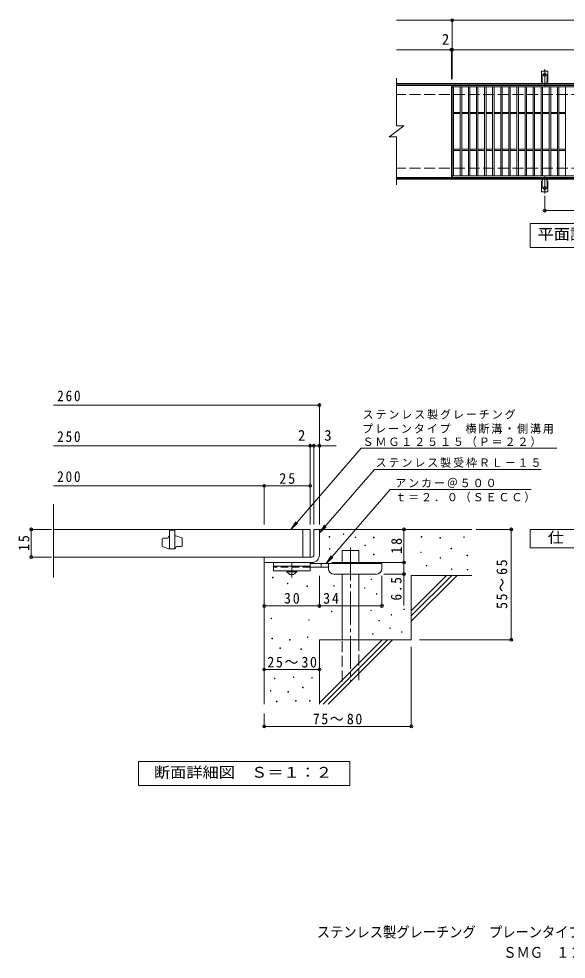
# Model space of a CAD drawing. Units: millimetres, scale not verified, with parts at other scales. Extents: x -1668 to 1528, y -1378 to 1207.
# Drawn here: x -1668 to -179, y -1378 to 1177 of the extents above; entities that cross this region are included whole.
import ezdxf
from ezdxf.enums import TextEntityAlignment as Align

# ---------------------------------------------------------------- set-up
doc = ezdxf.new("R2010")
doc.units = ezdxf.units.MM
doc.header["$LTSCALE"] = 10
doc.header["$PDMODE"] = 32
doc.header["$PDSIZE"] = 8
for name, pattern in [('CHAIN1', [8, 5, -1, 1, -1]), ('CHAIN2', [12, 9, -1, 1, -1]), ('DASHED2', [3, 2, -1]), ('DASHED3', [4, 3, -1])]:
    doc.linetypes.add(name, pattern=pattern)
for name, color, linetype, lineweight in [('C-1', 2, 'Continuous', 9), ('C-2', 3, 'Continuous', 9), ('C-4', 7, 'Continuous', 9), ('C-5', 7, 'Continuous', 9), ('C-A', 3, 'Continuous', 9), ('D-0', 7, 'Continuous', 9), ('D-1', 2, 'Continuous', 9), ('D-2', 3, 'Continuous', 9), ('D-4', 7, 'Continuous', 9), ('D-5', 7, 'Continuous', 9), ('D-6', 6, 'Continuous', 9), ('D-9', 4, 'Continuous', 9)]:
    doc.layers.add(name, color=color, linetype=linetype, lineweight=lineweight)
doc.layers.add('F-5_F-5ﾚｲﾔ', color=2, linetype='Continuous')
doc.styles.add('ＭＳ ゴシック', font='')
doc.styles.get('ＭＳ ゴシック').set_extended_font_data('MS Gothic')

msp = doc.modelspace()

# ---------------------------------------------------------------- linework, layer by layer
at = {"layer": 'C-1'}
for p, q in [((664.54, 1000.54), (-640.46, 1000.54)), ((664.54, 997.54), (-640.46, 997.54)), ((664.54, 743.54), (-640.46, 743.54)), ((664.54, 740.54), (-640.46, 740.54))]:
    msp.add_line(p, q, dxfattribs=at)
at = {"layer": 'C-1', "linetype": 'DASHED3'}
for p, q in [((664.54, 970.54), (-640.46, 970.54)), ((664.54, 770.54), (-640.46, 770.54))]:
    msp.add_line(p, q, dxfattribs=at)
at = {"layer": 'C-2'}
for p, q in [((-640.46, 1015.54), (-640.46, 885.54)), ((-491.46, 995.53), (-640.46, 995.53)), ((-491.46, 995.53), (-491.46, 745.54)), ((-489.46, 991.54), (504.54, 991.54)), ((-485.46, 749.53), (-485.46, 991.54)), ((-467.46, 749.53), (-467.46, 991.54)), ((-463.46, 749.53), (-463.46, 991.54)), ((-445.46, 749.53), (-445.46, 991.54)), ((-441.46, 749.53), (-441.46, 991.54)), ((-423.46, 749.53), (-423.46, 991.54)), ((-419.46, 749.53), (-419.46, 991.54)), ((-401.46, 749.53), (-401.46, 991.54)), ((-397.46, 749.53), (-397.46, 991.54)), ((-379.46, 749.53), (-379.46, 991.54)), ((-375.46, 749.53), (-375.46, 991.54)), ((-357.46, 749.53), (-357.46, 991.54)), ((-353.46, 749.53), (-353.46, 991.54)), ((-335.46, 749.53), (-335.46, 991.54)), ((-331.46, 749.53), (-331.46, 991.54)), ((-313.46, 749.53), (-313.46, 991.54)), ((-309.46, 749.53), (-309.46, 991.54)), ((-291.46, 749.53), (-291.46, 991.54)), ((-287.46, 749.53), (-287.46, 991.54)), ((-269.46, 749.53), (-269.46, 991.54)), ((-265.46, 749.53), (-265.46, 991.54)), ((-247.46, 749.53), (-247.46, 991.54)), ((-243.46, 749.53), (-243.46, 991.54)), ((-225.46, 749.53), (-225.46, 991.54)), ((-221.46, 749.53), (-221.46, 991.54)), ((-203.46, 749.53), (-203.46, 991.54)), ((-199.46, 749.53), (-199.46, 991.54)), ((-181.46, 749.53), (-181.46, 991.54)), ((-485.46, 922.03), (-467.46, 922.03)), ((-463.46, 922.03), (-445.46, 922.03)), ((-441.46, 922.03), (-423.46, 922.03)), ((-419.46, 922.03), (-401.46, 922.03)), ((-397.46, 922.03), (-379.46, 922.03)), ((-375.46, 922.03), (-357.46, 922.03)), ((-353.46, 922.03), (-335.46, 922.03)), ((-331.46, 922.03), (-313.46, 922.03)), ((-309.46, 922.03), (-291.46, 922.03)), ((-287.46, 922.03), (-269.46, 922.03)), ((-265.46, 922.03), (-247.46, 922.03)), ((-243.46, 922.03), (-225.46, 922.03)), ((-221.46, 922.03), (-203.46, 922.03)), ((-199.46, 922.03), (-181.46, 922.03)), ((-485.46, 919.04), (-467.46, 919.04)), ((-463.46, 919.04), (-445.46, 919.04)), ((-441.46, 919.04), (-423.46, 919.04)), ((-419.46, 919.04), (-401.46, 919.04)), ((-397.46, 919.04), (-379.46, 919.04)), ((-375.46, 919.04), (-357.46, 919.04)), ((-353.46, 919.04), (-335.46, 919.04)), ((-331.46, 919.04), (-313.46, 919.04)), ((-309.46, 919.04), (-291.46, 919.04)), ((-287.46, 919.04), (-269.46, 919.04)), ((-265.46, 919.04), (-247.46, 919.04)), ((-243.46, 919.04), (-225.46, 919.04)), ((-221.46, 919.04), (-203.46, 919.04)), ((-199.46, 919.04), (-181.46, 919.04)), ((-660.46, 855.54), (-620.46, 885.54)), ((-640.46, 885.54), (-620.46, 885.54)), ((-660.46, 855.54), (-640.46, 855.54)), ((-640.46, 855.54), (-640.46, 725.54)), ((-485.46, 822.04), (-467.46, 822.04)), ((-485.46, 819.04), (-467.46, 819.04)), ((-463.46, 822.04), (-445.46, 822.04)), ((-463.46, 819.04), (-445.46, 819.04)), ((-441.46, 822.04), (-423.46, 822.04)), ((-441.46, 819.04), (-423.46, 819.04)), ((-419.46, 822.04), (-401.46, 822.04)), ((-419.46, 819.04), (-401.46, 819.04)), ((-397.46, 822.04), (-379.46, 822.04)), ((-397.46, 819.04), (-379.46, 819.04)), ((-375.46, 822.04), (-357.46, 822.04)), ((-375.46, 819.04), (-357.46, 819.04)), ((-353.46, 822.04), (-335.46, 822.04)), ((-353.46, 819.04), (-335.46, 819.04)), ((-331.46, 822.04), (-313.46, 822.04)), ((-331.46, 819.04), (-313.46, 819.04)), ((-309.46, 822.04), (-291.46, 822.04)), ((-309.46, 819.04), (-291.46, 819.04)), ((-287.46, 822.04), (-269.46, 822.04)), ((-287.46, 819.04), (-269.46, 819.04)), ((-265.46, 822.04), (-247.46, 822.04)), ((-265.46, 819.04), (-247.46, 819.04)), ((-243.46, 822.04), (-225.46, 822.04)), ((-243.46, 819.04), (-225.46, 819.04)), ((-221.46, 822.04), (-203.46, 822.04)), ((-221.46, 819.04), (-203.46, 819.04)), ((-199.46, 822.04), (-181.46, 822.04)), ((-199.46, 819.04), (-181.46, 819.04)), ((-491.46, 745.54), (-640.46, 745.54)), ((504.54, 749.53), (-489.46, 749.53)), ((504.54, 745.54), (-489.46, 745.54))]:
    msp.add_line(p, q, dxfattribs=at)
msp.add_lwpolyline([(-489.46, 745.54), (-489.46, 995.53), (504.54, 995.53)], dxfattribs=at)
at = {"layer": 'C-4'}
for p, q in [((-489.46, 1012.54), (-489.46, 1175.54)), ((-640.46, 1172.54), (664.54, 1172.54)), ((-640.46, 1092.54), (664.54, 1092.54)), ((-491.46, 1012.54), (-491.46, 1095.54)), ((-237.96, 695.82), (-237.96, 652.54)), ((-237.96, 655.54), (262.04, 655.54))]:
    msp.add_line(p, q, dxfattribs=at)
for p in [(-489.46, 1172.54), (-491.46, 1092.54), (-489.46, 1092.54), (-237.96, 655.54)]:
    msp.add_point(p, dxfattribs=at)
at = {"layer": 'C-5'}
msp.add_lwpolyline([(-277.46, 555.54), (-277.46, 620.54), (297.54, 620.54), (297.54, 555.54)], close=True, dxfattribs=at)
at = {"layer": 'C-A'}
for p, q in [((-246.71, 1005.54), (-246.71, 1034.54)), ((-229.21, 1034.54), (-246.71, 1034.54)), ((-229.21, 1005.54), (-229.21, 1034.54)), ((-246.71, 1005.54), (-245.46, 1005.54)), ((-245.96, 1001.54), (-245.46, 1001.54)), ((-229.21, 1005.54), (-230.46, 1005.54)), ((-230.46, 1001.54), (-229.95, 1001.54)), ((-246.71, 735.54), (-245.46, 735.54)), ((-246.71, 735.54), (-246.71, 706.54)), ((-245.96, 739.54), (-245.46, 739.54)), ((-230.46, 739.54), (-229.95, 739.54)), ((-229.21, 735.54), (-230.46, 735.54)), ((-229.21, 735.54), (-229.21, 706.54)), ((-229.21, 706.54), (-246.71, 706.54))]:
    msp.add_line(p, q, dxfattribs=at)
at = {"layer": 'C-A', "linetype": 'DASHED2'}
for p, q in [((-244.71, 1005.39), (-244.71, 1034.54)), ((-231.21, 1005.39), (-231.21, 1034.54)), ((-244.71, 735.68), (-244.71, 706.54)), ((-231.21, 735.68), (-231.21, 706.54))]:
    msp.add_line(p, q, dxfattribs=at)
at = {"layer": 'C-A', "color": 7, "linetype": 'CHAIN2'}
for p, q in [((-243.73, 1024.54), (-232.18, 1024.54)), ((-237.96, 992.07), (-237.96, 1039.47)), ((-237.96, 749), (-237.96, 701.6)), ((-243.73, 716.54), (-232.18, 716.54))]:
    msp.add_line(p, q, dxfattribs=at)
at = {"layer": 'C-A'}
for centre in [(-237.96, 1024.54), (-237.96, 716.54)]:
    msp.add_circle(centre, 4.25, dxfattribs=at)
for centre, start, end in [((-245.96, 999.54), 90.27596, 150.00047), ((-245.46, 1003.54), 270, 90), ((-230.46, 1003.54), 90, 269.8667), ((-229.96, 999.54), 29.99927, 89.75836), ((-245.96, 741.54), 209.99951, 269.72403), ((-245.46, 737.54), 270, 90), ((-230.46, 737.54), 90.13329, 270), ((-229.96, 741.54), 270.24162, 330.00072)]:
    msp.add_arc(centre, 2, start, end, dxfattribs=at)
at = {"layer": 'D-0'}
for points in [[(-785.08, -224.45), (-785.08, -222.95), (-783.58, -222.95), (-783.58, -224.45)], [(-823.46, -231.69), (-823.46, -230.19), (-821.97, -230.19), (-821.97, -231.69)], [(-752.94, -233.04), (-752.94, -231.54), (-751.44, -231.54), (-751.44, -233.04)], [(-726.69, -254.7), (-726.69, -253.2), (-725.19, -253.2), (-725.19, -254.7)], [(-703, -233.72), (-703, -232.22), (-701.5, -232.22), (-701.5, -233.72)], [(-573.75, -231.69), (-573.75, -230.19), (-572.25, -230.19), (-572.25, -231.69)], [(-522.99, -234.4), (-522.99, -232.9), (-521.49, -232.9), (-521.49, -234.4)], [(-458.02, -232.37), (-458.02, -230.87), (-456.52, -230.87), (-456.52, -232.37)], [(-823.31, -264.36), (-823.31, -262.86), (-821.81, -262.86), (-821.81, -264.36)], [(-703.06, -279.64), (-703.06, -278.14), (-701.56, -278.14), (-701.56, -279.64)], [(-575.1, -273.65), (-575.1, -272.15), (-573.6, -272.15), (-573.6, -273.65)], [(-492.8, -263.12), (-492.8, -261.62), (-491.3, -261.62), (-491.3, -263.12)], [(-449.25, -282.29), (-449.25, -280.79), (-447.75, -280.79), (-447.75, -282.29)], [(-522.31, -288.54), (-522.31, -287.04), (-520.81, -287.04), (-520.81, -288.54)], [(-560.15, -309.95), (-560.15, -308.45), (-558.65, -308.45), (-558.65, -309.95)], [(-491.51, -319.3), (-491.51, -317.8), (-490.01, -317.8), (-490.01, -319.3)], [(-448.59, -320.78), (-448.59, -319.28), (-447.09, -319.28), (-447.09, -320.78)], [(-977.81, -342.29), (-977.81, -340.79), (-976.31, -340.79), (-976.31, -342.29)], [(-937.45, -358.66), (-937.45, -357.16), (-935.95, -357.16), (-935.95, -358.66)], [(-710.07, -347.28), (-710.07, -345.78), (-708.57, -345.78), (-708.57, -347.28)], [(-884.16, -365.89), (-884.16, -364.39), (-882.66, -364.39), (-882.66, -365.89)], [(-811.56, -364.72), (-811.56, -363.22), (-810.06, -363.22), (-810.06, -364.72)], [(-728.09, -370.86), (-728.09, -369.35), (-726.59, -369.35), (-726.59, -370.86)], [(-695.39, -386.64), (-695.39, -385.14), (-693.89, -385.14), (-693.89, -386.64)], [(-817.81, -434.5), (-817.81, -433), (-816.31, -433), (-816.31, -434.5)], [(-710.86, -431.37), (-710.86, -429.87), (-709.36, -429.87), (-709.36, -431.37)], [(-620.48, -428.79), (-620.48, -427.29), (-618.98, -427.29), (-618.98, -428.79)], [(-981.74, -453.46), (-981.74, -451.96), (-980.24, -451.96), (-980.24, -453.46)], [(-879.46, -457.6), (-879.46, -456.1), (-877.96, -456.1), (-877.96, -457.6)], [(-688.89, -459.45), (-688.89, -457.95), (-687.39, -457.95), (-687.39, -459.45)], [(-655.72, -443.76), (-655.72, -442.26), (-654.22, -442.26), (-654.22, -443.76)], [(-659.1, -479.63), (-659.1, -478.13), (-657.61, -478.13), (-657.61, -479.63)], [(-979.33, -507.88), (-979.33, -506.38), (-977.83, -506.38), (-977.83, -507.88)], [(-931.8, -511.77), (-931.8, -510.27), (-930.3, -510.27), (-930.3, -511.77)], [(-883.02, -504.34), (-883.02, -502.84), (-881.52, -502.84), (-881.52, -504.34)], [(-705.89, -495.66), (-705.89, -494.16), (-704.39, -494.16), (-704.39, -495.66)], [(-627.25, -490.38), (-627.25, -488.88), (-625.75, -488.88), (-625.75, -490.38)], [(-957.89, -534.46), (-957.89, -532.96), (-956.39, -532.96), (-956.39, -534.46)], [(-900.88, -537.04), (-900.88, -535.53), (-899.38, -535.53), (-899.38, -537.04)], [(-921.08, -613.05), (-921.08, -611.55), (-919.58, -611.55), (-919.58, -613.05)], [(-972.86, -616.86), (-972.86, -615.36), (-971.36, -615.36), (-971.36, -616.86)], [(-871.22, -614.96), (-871.22, -613.46), (-869.72, -613.46), (-869.72, -614.96)], [(-983.51, -650.36), (-983.51, -648.86), (-982.01, -648.86), (-982.01, -650.36)], [(-936.31, -652.64), (-936.31, -651.14), (-934.81, -651.14), (-934.81, -652.64)], [(-895.96, -640.84), (-895.96, -639.34), (-894.46, -639.34), (-894.46, -640.84)], [(-967.15, -678.91), (-967.15, -677.41), (-965.65, -677.41), (-965.65, -678.91)], [(-915.37, -677.39), (-915.37, -675.89), (-913.87, -675.89), (-913.87, -677.39)], [(-877.31, -677.39), (-877.31, -675.89), (-875.81, -675.89), (-875.81, -677.39)]]:
    msp.add_lwpolyline(points, close=True, dxfattribs=at)
at = {"layer": 'D-1'}
for p, q in [((-865.59, -210.74), (-850.59, -210.74)), ((-865.59, -280.74), (-865.59, -210.74)), ((-850.59, -210.74), (-850.59, -280.74)), ((-1000.6, -285.74), (-870.59, -285.74)), ((-870.59, -300.74), (-1000.6, -300.74)), ((-1000.59, -300.74), (-1000.59, -285.74))]:
    msp.add_line(p, q, dxfattribs=at)
for radius, start, end in [(5, 270.02448, 0.01074), (20, 270, 0.00024), (5, 270, 0.0002)]:
    msp.add_arc((-870.59, -280.74), radius, start, end, dxfattribs=at)
at = {"layer": 'D-2'}
for p, q in [((-1573.26, -340.99), (-1573.26, -142.04)), ((-875.59, -210.74), (-1573.26, -210.74)), ((-1258.09, -213.24), (-1258.09, -263.24)), ((-1243.09, -213.24), (-1258.09, -213.24)), ((-1243.09, -213.24), (-1243.09, -263.24)), ((-1240.59, -228.24), (-1243.09, -228.24)), ((-1224.75, -233.9), (-1240.59, -228.24)), ((-895.59, -285.74), (-895.59, -210.74)), ((-875.59, -210.74), (-875.59, -285.74)), ((-1278.09, -255.23), (-1278.09, -236.99)), ((-1275.59, -234.49), (-1263.09, -234.49)), ((-1260.59, -231.99), (-1260.59, -230.74)), ((-1223.09, -236.25), (-1223.09, -254.49)), ((-1276.43, -257.59), (-1260.59, -263.24)), ((-1243.09, -263.24), (-1260.59, -263.24)), ((-1240.59, -260.74), (-1240.59, -259.49)), ((-1238.09, -256.99), (-1225.59, -256.99)), ((-1573.26, -285.74), (-875.59, -285.74))]:
    msp.add_line(p, q, dxfattribs=at)
for centre, start, end in [((-1258.09, -230.74), 90, 180), ((-1275.59, -236.99), 90, 180), ((-1275.59, -255.23), 180, 250.34616), ((-1263.09, -231.99), 270, 0), ((-1225.59, -254.49), 270, 0), ((-1225.59, -236.25), 0, 70.34616), ((-1243.09, -260.74), 270, 0), ((-1238.09, -259.49), 90, 180)]:
    msp.add_arc(centre, 2.5, start, end, dxfattribs=at)
at = {"layer": 'D-4'}
for p, q in [((-850.59, -197.79), (-850.59, 130.13)), ((-1573.26, 127.12), (-850.59, 127.12)), ((-1573.26, 16.43), (-804.91, 16.43)), ((-875.59, -197.79), (-875.59, 19.43)), ((-865.59, -197.79), (-865.59, 19.43)), ((-1000.59, -197.79), (-1000.59, -89.32)), ((-1578.61, -210.74), (-1636.66, -210.74)), ((-1633.66, -285.74), (-1633.66, -210.74)), ((-620.63, -210.74), (-620.63, -300.74)), ((-424.56, -210.74), (-325.91, -210.74)), ((-328.91, -510.74), (-328.91, -210.74)), ((-1578.61, -285.74), (-1636.66, -285.74)), ((-816.59, -300.74), (-617.63, -300.74)), ((-620.63, -300.74), (-620.63, -417.49)), ((-850.59, -421.84), (-850.59, -337.24)), ((-680.59, -421.84), (-680.59, -337.24)), ((-617.63, -332.24), (-675.59, -332.24)), ((-578.35, -510.74), (-325.91, -510.74)), ((-600.59, -529.89), (-600.59, -748.82)), ((-1000.59, -591.36), (-850.59, -591.36)), ((-1000.59, -710.74), (-1000.59, -748.82)), ((-1000.59, -745.83), (-600.59, -745.83))]:
    msp.add_line(p, q, dxfattribs=at)
for points in [[(-1573.26, -92.32), (-1000.59, -92.32), (-875.59, -92.32)], [(-1000.59, -418.84), (-850.59, -418.84), (-680.59, -418.84)]]:
    msp.add_lwpolyline(points, dxfattribs=at)
for p in [(-850.59, 127.12), (-875.59, 16.43), (-865.59, 16.43), (-850.59, 16.43), (-1000.59, -92.32), (-875.59, -92.32), (-1633.66, -210.74), (-620.63, -210.74), (-328.91, -210.74), (-1633.66, -285.74), (-620.63, -300.74), (-620.63, -332.24), (-1000.59, -418.84), (-850.59, -418.84), (-680.59, -418.84), (-328.91, -510.74), (-1000.59, -591.36), (-850.59, -591.36), (-1000.59, -745.83), (-600.59, -745.83)]:
    msp.add_point(p, dxfattribs=at)
at = {"layer": 'D-5'}
for p, q in [((-736.48, 9.68), (-928.33, -210.74)), ((-736.48, 9.68), (-340.71, 9.68)), ((-340.71, 9.68), (-204.96, 9.68)), ((-700.77, -47.83), (-850.59, -219.96)), ((-700.77, -47.83), (-247.45, -47.83)), ((-657.92, -102.69), (-832.47, -303.24)), ((-657.92, -102.69), (-274.75, -102.69)), ((-928.33, -210.74), (-914.52, -189.9)), ((-928.33, -210.74), (-909.59, -194.19)), ((-850.59, -219.96), (-836.78, -199.12)), ((-850.59, -219.96), (-831.86, -203.41)), ((-832.47, -303.24), (-818.66, -282.4)), ((-832.47, -303.24), (-813.74, -286.69))]:
    msp.add_line(p, q, dxfattribs=at)
msp.add_lwpolyline([(-277.02, -260.74), (-277.02, -210.74), (-52.02, -210.74), (-52.02, -260.74)], close=True, dxfattribs=at)
at = {"layer": 'D-5', "color": 2}
msp.add_lwpolyline([(-1342.59, -906.68), (-1342.59, -841.68), (-767.58, -841.68), (-767.58, -906.68)], close=True, dxfattribs=at)
at = {"layer": 'D-6'}
for p, q in [((-850.59, -210.74), (-435.59, -210.74)), ((-788.3, -268.24), (-743.3, -268.24)), ((-788.3, -303.24), (-788.3, -268.24)), ((-743.3, -303.24), (-743.3, -268.24)), ((-1000.59, -300.74), (-1000.59, -685.74)), ((-788.3, -510.74), (-788.3, -332.24)), ((-743.3, -510.74), (-743.3, -332.24)), ((-600.59, -335.74), (-435.59, -335.74)), ((-600.59, -335.74), (-600.59, -510.74)), ((-600.59, -431.75), (-504.58, -335.74)), ((-600.59, -445.89), (-490.44, -335.74)), ((-600.59, -460.03), (-476.3, -335.74)), ((-850.59, -510.74), (-850.59, -685.74)), ((-850.59, -510.74), (-600.59, -510.74)), ((-850.59, -681.75), (-679.58, -510.74)), ((-840.44, -685.74), (-665.44, -510.74)), ((-826.3, -685.74), (-651.3, -510.74))]:
    msp.add_line(p, q, dxfattribs=at)
at = {"layer": 'D-6', "linetype": 'CHAIN2'}
msp.add_line((-765.8, -259.78), (-765.8, -624.07), dxfattribs=at)
at = {"layer": 'D-6', "linetype": 'DASHED3'}
for p, q in [((-788.3, -624.07), (-788.3, -510.74)), ((-743.3, -510.74), (-743.3, -624.07))]:
    msp.add_line(p, q, dxfattribs=at)
at = {"layer": 'D-9', "color": 3}
for p, q in [((-975.59, -300.74), (-975.59, -323.24)), ((-875.59, -300.74), (-975.59, -300.74)), ((-875.59, -300.74), (-875.59, -323.24)), ((-875.59, -310.74), (-975.59, -310.74)), ((-875.59, -323.24), (-975.59, -323.24))]:
    msp.add_line(p, q, dxfattribs=at)
at = {"layer": 'D-9', "linetype": 'CHAIN1'}
msp.add_line((-925.59, -340.98), (-925.59, -300.74), dxfattribs=at)
at = {"layer": 'D-9'}
for p, q in [((-680.59, -303.24), (-875.59, -303.24)), ((-845.59, -313.24), (-845.59, -303.24)), ((-825.59, -317.24), (-825.59, -303.24)), ((-680.59, -317.24), (-680.59, -303.24)), ((-825.57, -313.24), (-875.59, -313.24)), ((-810.59, -332.24), (-695.59, -332.24))]:
    msp.add_line(p, q, dxfattribs=at)
at = {"layer": 'D-9', "color": 3, "linetype": 'DASHED2'}
msp.add_line((-875.59, -313.24), (-975.59, -313.24), dxfattribs=at)
at = {"layer": 'D-9', "color": 2}
for p, q in [((-939.34, -325.74), (-939.34, -323.24)), ((-939.34, -325.74), (-930.59, -333.24)), ((-939.34, -325.74), (-911.84, -325.74)), ((-920.59, -333.24), (-911.84, -325.74)), ((-911.84, -325.74), (-911.84, -323.24)), ((-930.59, -333.24), (-920.59, -333.24))]:
    msp.add_line(p, q, dxfattribs=at)
at = {"layer": 'D-9'}
for centre, start, end in [((-810.59, -317.24), 180, 270), ((-695.59, -317.24), 270, 0)]:
    msp.add_arc(centre, 15, start, end, dxfattribs=at)

# ---------------------------------------------------------------- texts
at = {"layer": 'C-4', "color": 2, "style": 'ＭＳ ゴシック'}
msp.add_text('2', height=29.33, dxfattribs=at).set_placement((-517.42, 1097.54), align=Align.BOTTOM_LEFT)
at = {"layer": 'C-5', "color": 2, "style": 'ＭＳ ゴシック', "width": 1.1}
msp.add_text('平面詳細図\u3000Ｓ＝１：１０', height=29.33, dxfattribs=at).set_placement((-257.46, 568.04), align=Align.BOTTOM_LEFT)
at = {"layer": 'D-4', "color": 2, "style": 'ＭＳ ゴシック'}
for s, p in [('2', (-908.54, 21.43)), ('3', (-837.29, 21.43))]:
    msp.add_text(s, height=29.33, dxfattribs=at).set_placement(p, align=Align.BOTTOM_LEFT)
at = {"layer": 'D-4', "color": 2, "char_height": 29.33, "attachment_point": 7, "style": 'ＭＳ ゴシック'}
for s, insert in [('\\T1.27;\\W0.95;25', (-959.34, -87.32)), ('\\T1.27;\\W0.95;30', (-946.84, -412.84)), ('\\T1.27;\\W0.95;34', (-840.22, -412.84)), ('\\T1.22;\\W0.95;25～30', (-991.84, -586.36)), ('\\T1.22;\\W0.95;75～80', (-868.46, -740.82))]:
    msp.add_mtext(s, dxfattribs=dict(at, insert=insert))
at = {"layer": 'D-4', "color": 2, "char_height": 29.33, "attachment_point": 7, "rotation": 90, "style": 'ＭＳ ゴシック'}
for s, insert in [('\\T1.27;\\W0.95;15', (-1638.66, -269.49)), ('\\T1.27;\\W0.95;18', (-625.63, -276.99)), ('\\T1.22;\\W0.95;55～65', (-339.44, -426.99)), ('\\T1.27;\\W0.9;6.5', (-626.63, -403.94))]:
    msp.add_mtext(s, dxfattribs=dict(at, insert=insert))
at = {"layer": 'D-5', "color": 2, "style": 'ＭＳ ゴシック', "width": 1.1}
for s, p in [('仕\u3000様', (-229.52, -255.74)), ('断面詳細図\u3000Ｓ＝１：２', (-1300.09, -894.18))]:
    msp.add_text(s, height=29.33, dxfattribs=at).set_placement(p, align=Align.BOTTOM_LEFT)
at = {"layer": 'D-5', "color": 2, "char_height": 29.33, "attachment_point": 7, "style": 'ＭＳ ゴシック'}
for s, insert in [('\\T1.27;\\W0.9;260', (-1563.26, 137.12)), ('\\T1.27;\\W0.9;250', (-1563.26, 26.43)), ('\\T1.27;\\W0.9;200', (-1563.26, -82.32))]:
    msp.add_mtext(s, dxfattribs=dict(at, insert=insert))
at = {"layer": 'D-5', "char_height": 21.99, "attachment_point": 7, "style": 'ＭＳ ゴシック'}
for s, insert in [('\\T1.17;ステンレス製グレーチング', (-733.1, 87.73)), ('\\T1.17;プレーンタイプ\u3000横断溝・側溝用', (-734.26, 49.03)), ('\\T1.17;ＳＭＧ１２５１５（Ｐ＝２２）', (-733.1, 13.2)), ('\\T1.17;ステンレス製受枠ＲＬ－１５', (-697.66, -43.07)), ('\\T1.17;アンカー＠５００', (-644.28, -98.03)), ('\\T1.17;ｔ＝２．０（ＳＥＣＣ）', (-644.28, -137.35))]:
    msp.add_mtext(s, dxfattribs=dict(at, insert=insert))
at = {"layer": 'F-5_F-5ﾚｲﾔ', "style": 'ＭＳ ゴシック', "width": 0.9}
for s, p in [('ステンレス製グレーチング\u3000プレーンタイプ\u3000横断溝・側溝用', (-857.37, -1328.23)), ('ＳＭＧ\u3000１２５１５（Ｐ＝２２）＋ＲＬ－１５', (-350.57, -1383.45))]:
    msp.add_text(s, height=29.33, dxfattribs=at).set_placement(p, align=Align.BOTTOM_LEFT)

doc.saveas('drawing.dxf')
